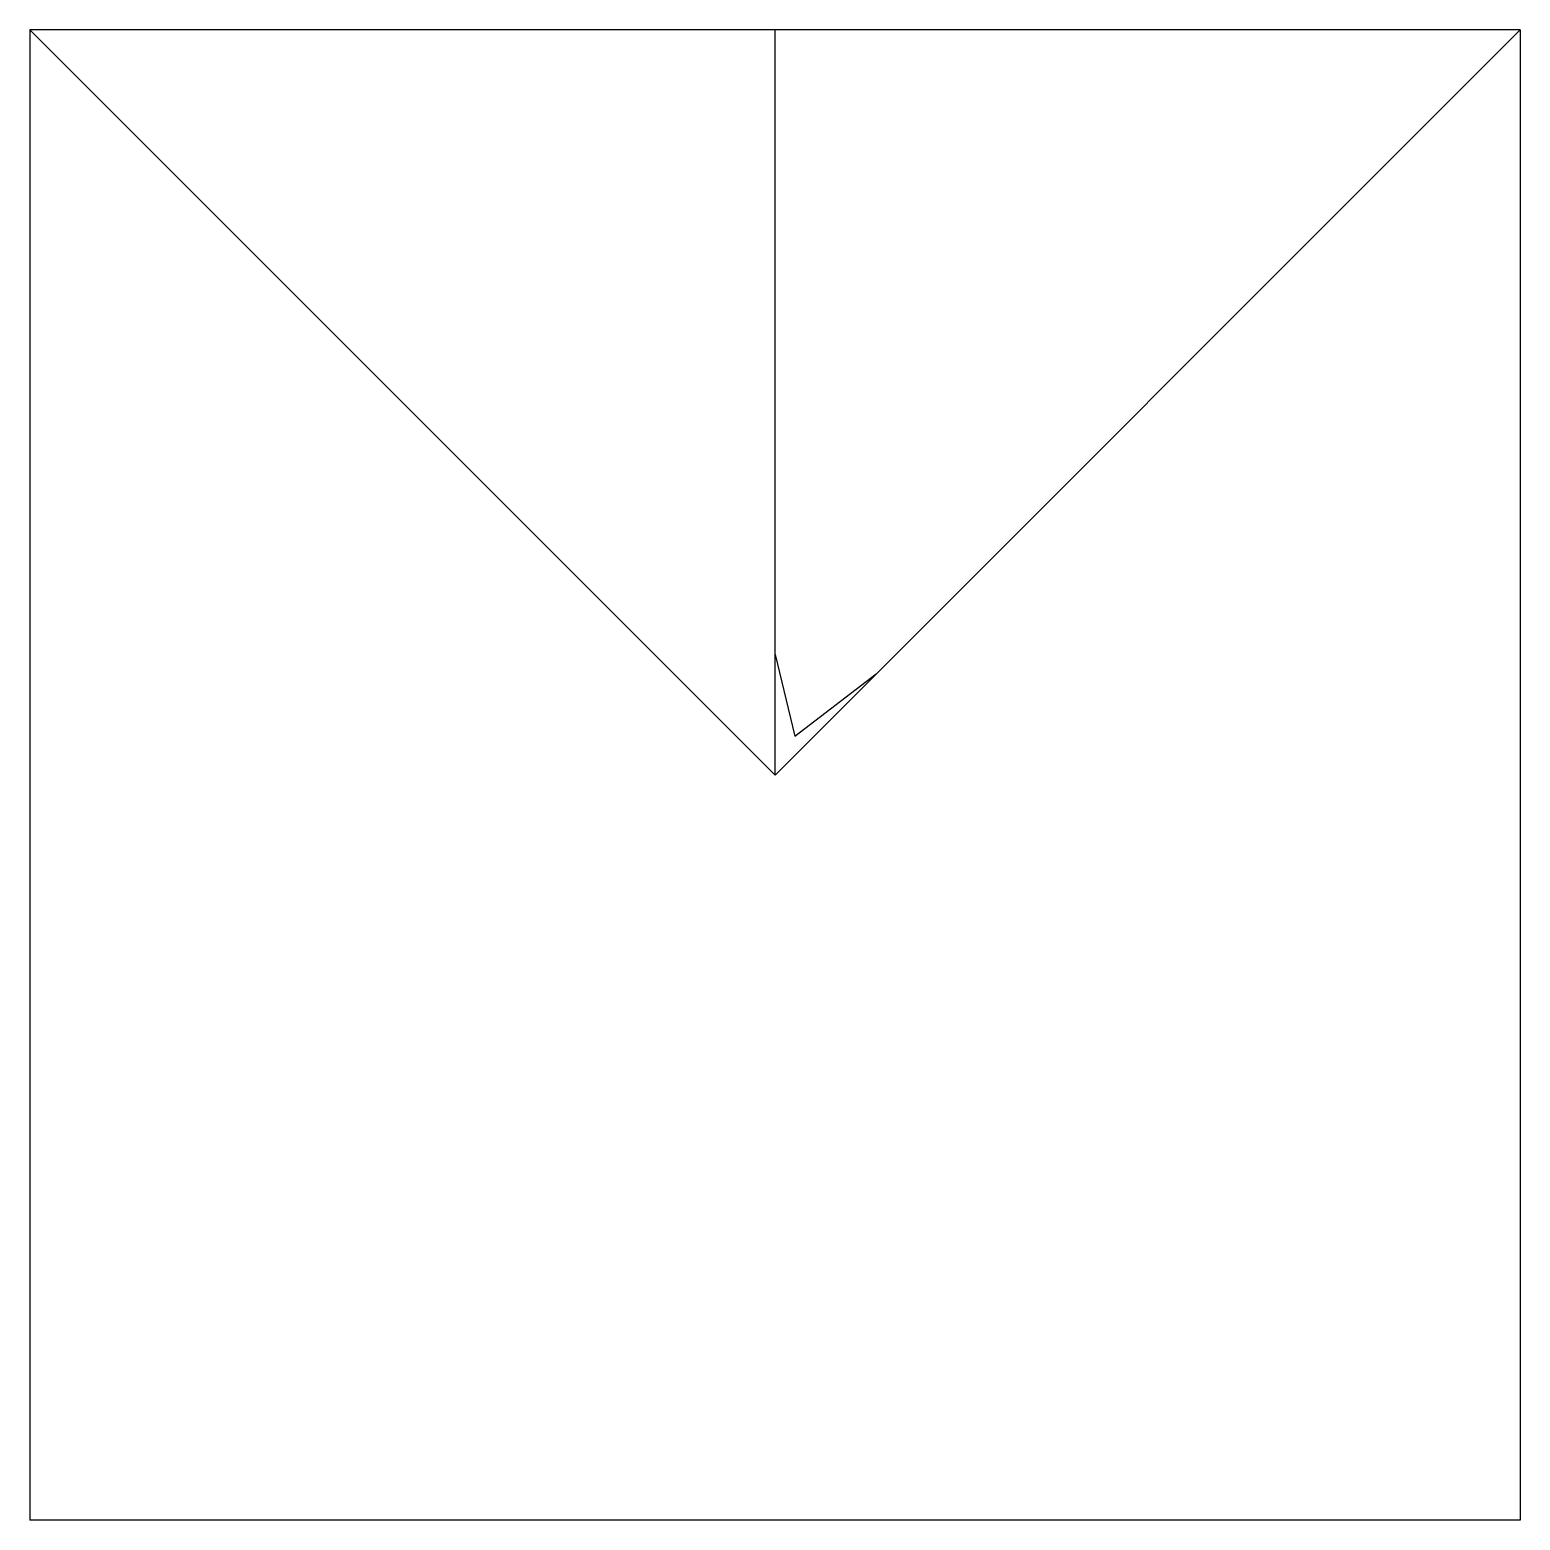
# Model space of a CAD drawing. Header units: millimetres. Extents: x -50 to 50, y -50 to 50.
import ezdxf

# ---------------------------------------------------------------- set-up
doc = ezdxf.new("R2010")
doc.units = ezdxf.units.MM

msp = doc.modelspace()

# ---------------------------------------------------------------- linework, layer by layer
for p, q in [((50, 50), (-50, 50)), ((-50, 50), (-50, -50)), ((-50, 50), (0, 0)), ((0, 0), (50, 50)), ((0, 0), (0, 50)), ((50, 50), (50, -50)), ((0, 8.079364), (1.32344, 2.606185)), ((1.32344, 2.606185), (6.796575, 6.796575)), ((50, -50), (-50, -50))]:
    msp.add_line(p, q)

doc.saveas('drawing.dxf')
